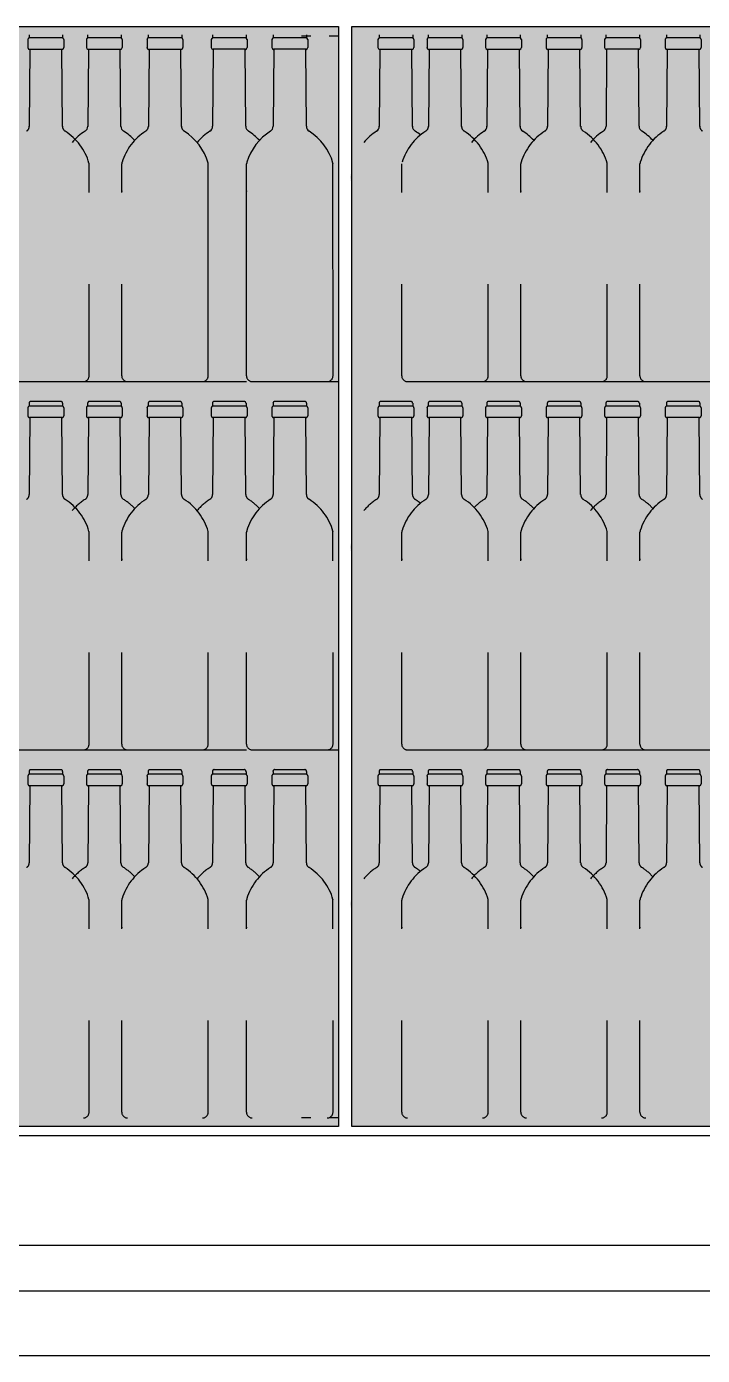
# Model space of a CAD drawing. Extents: x 3 to 114, y 126 to 173.
# Drawn here: x 76.566 to 77.304, y 131.119 to 132.568 of the extents above; entities that cross this region are included whole.
import ezdxf

# ---------------------------------------------------------------- set-up
doc = ezdxf.new("R2010")
doc.units = 0
doc.header["$LTSCALE"] = 0.02
doc.header["$MEASUREMENT"] = 0
doc.linetypes.add('CONTINOUS', pattern=[0])
doc.linetypes.add('HIDDEN', pattern=[9.525, 6.35, -3.175])
doc.layers.get('0').update_dxf_attribs({"linetype": 'CONTINUOUS'})
for name, color, linetype in [('IMPIANTO ENOLOGICO', 7, 'CONTINUOUS'), ('ladrillo', 30, 'CONTINUOUS'), ('LINEE SEZIONE', 7, 'CONTINUOUS')]:
    doc.layers.add(name, color=color, linetype=linetype)

# ---------------------------------------------------------------- blocks, each defined once
blk = doc.blocks.new('estiba')
at = {"layer": 'IMPIANTO ENOLOGICO', "linetype": 'Continuous'}
for points in [[(134.296, 146.2647), (134.2979, 146.2602), (134.3023, 146.2584), (134.3842, 146.2584), (134.3886, 146.2602), (134.3904, 146.2647), (134.3904, 146.463), (134.3928, 146.4799), (134.3904, 146.4968), (134.3805, 146.5166), (134.3642, 146.5317), (134.3613, 146.5369), (134.3606, 146.6209), (134.3255, 146.6209), (134.3251, 146.5369), (134.3222, 146.5317), (134.3071, 146.5187), (134.297, 146.4994), (134.2937, 146.4799), (134.2961, 146.463)], [(134.3496, 146.2647), (134.3514, 146.2602), (134.3558, 146.2584), (134.4377, 146.2584), (134.4421, 146.2602), (134.444, 146.2647), (134.4439, 146.463), (134.4463, 146.4799), (134.4439, 146.4968), (134.4341, 146.5166), (134.4178, 146.5317), (134.4149, 146.5369), (134.4142, 146.6209), (134.3791, 146.6209), (134.3787, 146.5369), (134.3758, 146.5317), (134.3607, 146.5187), (134.3506, 146.4994), (134.3473, 146.4799), (134.3496, 146.463)], [(134.4135, 146.2647), (134.4153, 146.2602), (134.4197, 146.2584), (134.5016, 146.2584), (134.506, 146.2602), (134.5078, 146.2647), (134.5078, 146.463), (134.5102, 146.4799), (134.5078, 146.4968), (134.4979, 146.5166), (134.4816, 146.5317), (134.4787, 146.5369), (134.478, 146.6209), (134.443, 146.6209), (134.4426, 146.5369), (134.4396, 146.5317), (134.4245, 146.5187), (134.4145, 146.4994), (134.4111, 146.4799), (134.4135, 146.463)], [(134.4796, 146.2647), (134.4814, 146.2602), (134.4858, 146.2584), (134.5677, 146.2584), (134.5721, 146.2602), (134.574, 146.2647), (134.5739, 146.463), (134.5763, 146.4799), (134.5739, 146.4968), (134.5641, 146.5166), (134.5478, 146.5317), (134.5449, 146.5369), (134.5442, 146.6209), (134.5091, 146.6209), (134.5087, 146.5369), (134.5058, 146.5317), (134.4907, 146.5187), (134.4806, 146.4994), (134.4773, 146.4799), (134.4796, 146.463)], [(134.5435, 146.2647), (134.5453, 146.2603), (134.5497, 146.2584), (134.6316, 146.2584), (134.636, 146.2603), (134.6378, 146.2647), (134.6378, 146.463), (134.6402, 146.4799), (134.6378, 146.4968), (134.6279, 146.5167), (134.6116, 146.5317), (134.6087, 146.5369), (134.608, 146.6209), (134.573, 146.6209), (134.5726, 146.5369), (134.5696, 146.5317), (134.5545, 146.5187), (134.5445, 146.4995), (134.5411, 146.4799), (134.5435, 146.463)], [(134.6096, 146.2647), (134.6114, 146.2602), (134.6158, 146.2584), (134.6977, 146.2584), (134.7021, 146.2602), (134.704, 146.2647), (134.7039, 146.463), (134.7063, 146.4799), (134.7039, 146.4968), (134.6941, 146.5166), (134.6778, 146.5317), (134.6749, 146.5369), (134.6742, 146.6209), (134.6391, 146.6209), (134.6387, 146.5369), (134.6358, 146.5317), (134.6207, 146.5187), (134.6106, 146.4994), (134.6073, 146.4799), (134.6096, 146.463)], [(134.6735, 146.2647), (134.6753, 146.2602), (134.6797, 146.2584), (134.7616, 146.2584), (134.766, 146.2602), (134.7678, 146.2647), (134.7678, 146.463), (134.7702, 146.4799), (134.7678, 146.4968), (134.7579, 146.5166), (134.7416, 146.5317), (134.7387, 146.5369), (134.738, 146.6209), (134.703, 146.6209), (134.7026, 146.5369), (134.6996, 146.5317), (134.6845, 146.5187), (134.6745, 146.4994), (134.6711, 146.4799), (134.6735, 146.463)], [(134.8035, 146.2647), (134.8053, 146.2602), (134.8097, 146.2584), (134.8916, 146.2584), (134.896, 146.2602), (134.8978, 146.2647), (134.8978, 146.463), (134.9002, 146.4799), (134.8978, 146.4968), (134.8879, 146.5166), (134.8716, 146.5317), (134.8687, 146.5369), (134.868, 146.6209), (134.833, 146.6209), (134.8326, 146.5369), (134.8296, 146.5317), (134.8145, 146.5187), (134.8045, 146.4994), (134.8011, 146.4799), (134.8035, 146.463)], [(134.8696, 146.2647), (134.8714, 146.2603), (134.8758, 146.2584), (134.9577, 146.2584), (134.9621, 146.2603), (134.964, 146.2647), (134.9639, 146.463), (134.9663, 146.4799), (134.9639, 146.4968), (134.9541, 146.5167), (134.9378, 146.5317), (134.9349, 146.5369), (134.9342, 146.6209), (134.8991, 146.6209), (134.8987, 146.5369), (134.8958, 146.5317), (134.8807, 146.5187), (134.8706, 146.4995), (134.8673, 146.4799), (134.8696, 146.463)], [(134.9335, 146.2647), (134.9353, 146.2602), (134.9397, 146.2584), (135.0216, 146.2584), (135.026, 146.2602), (135.0278, 146.2647), (135.0278, 146.463), (135.0302, 146.4799), (135.0278, 146.4968), (135.0179, 146.5166), (135.0016, 146.5317), (134.9987, 146.5369), (134.998, 146.6209), (134.963, 146.6209), (134.9626, 146.5369), (134.9596, 146.5317), (134.9445, 146.5187), (134.9345, 146.4994), (134.9311, 146.4799), (134.9335, 146.463)], [(134.9996, 146.2647), (135.0014, 146.2602), (135.0058, 146.2584), (135.0877, 146.2584), (135.0921, 146.2602), (135.094, 146.2647), (135.0939, 146.463), (135.0963, 146.4799), (135.0939, 146.4968), (135.0841, 146.5166), (135.0678, 146.5317), (135.0649, 146.5369), (135.0642, 146.6209), (135.0291, 146.6209), (135.0287, 146.5369), (135.0258, 146.5317), (135.0107, 146.5187), (135.0006, 146.4994), (134.9973, 146.4799), (134.9996, 146.463)], [(135.0697, 146.2647), (135.0715, 146.2603), (135.076, 146.2584), (135.1578, 146.2584), (135.1623, 146.2603), (135.1641, 146.2647), (135.1641, 146.463), (135.1664, 146.4799), (135.164, 146.4968), (135.1542, 146.5167), (135.1379, 146.5317), (135.135, 146.5369), (135.1343, 146.6209), (135.0992, 146.6209), (135.0988, 146.5369), (135.0959, 146.5317), (135.0808, 146.5187), (135.0707, 146.4995), (135.0674, 146.4799), (135.0697, 146.463)], [(135.1358, 146.2647), (135.1377, 146.2603), (135.1421, 146.2584), (135.224, 146.2584), (135.2284, 146.2603), (135.2302, 146.2647), (135.2302, 146.463), (135.2326, 146.4799), (135.2302, 146.4968), (135.2203, 146.5167), (135.204, 146.5317), (135.2011, 146.5369), (135.2004, 146.6209), (135.1653, 146.6209), (135.1649, 146.5369), (135.162, 146.5317), (135.1469, 146.5187), (135.1368, 146.4995), (135.1335, 146.4799), (135.1359, 146.463)], [(134.296, 145.8612), (134.2979, 145.8568), (134.3023, 145.855), (134.3842, 145.855), (134.3886, 145.8568), (134.3904, 145.8612), (134.3904, 146.0596), (134.3928, 146.0764), (134.3904, 146.0933), (134.3805, 146.1132), (134.3642, 146.1283), (134.3613, 146.1335), (134.3606, 146.2175), (134.3255, 146.2175), (134.3251, 146.1335), (134.3222, 146.1283), (134.3071, 146.1153), (134.297, 146.096), (134.2937, 146.0764), (134.2961, 146.0596)], [(134.3496, 145.8612), (134.3514, 145.8568), (134.3558, 145.855), (134.4377, 145.855), (134.4421, 145.8568), (134.444, 145.8612), (134.4439, 146.0596), (134.4463, 146.0764), (134.4439, 146.0933), (134.4341, 146.1132), (134.4178, 146.1283), (134.4149, 146.1335), (134.4142, 146.2175), (134.3791, 146.2175), (134.3787, 146.1335), (134.3758, 146.1283), (134.3607, 146.1153), (134.3506, 146.096), (134.3473, 146.0764), (134.3496, 146.0596)], [(134.4135, 145.8612), (134.4153, 145.8568), (134.4197, 145.855), (134.5016, 145.855), (134.506, 145.8568), (134.5078, 145.8612), (134.5078, 146.0596), (134.5102, 146.0764), (134.5078, 146.0933), (134.4979, 146.1132), (134.4816, 146.1283), (134.4787, 146.1335), (134.478, 146.2175), (134.443, 146.2175), (134.4426, 146.1335), (134.4396, 146.1283), (134.4245, 146.1153), (134.4145, 146.096), (134.4111, 146.0764), (134.4135, 146.0596)], [(134.4796, 145.8612), (134.4814, 145.8568), (134.4858, 145.855), (134.5677, 145.855), (134.5721, 145.8568), (134.574, 145.8612), (134.5739, 146.0596), (134.5763, 146.0764), (134.5739, 146.0933), (134.5641, 146.1132), (134.5478, 146.1283), (134.5449, 146.1335), (134.5442, 146.2175), (134.5091, 146.2175), (134.5087, 146.1335), (134.5058, 146.1283), (134.4907, 146.1153), (134.4806, 146.096), (134.4773, 146.0764), (134.4796, 146.0596)], [(134.5435, 145.8612), (134.5453, 145.8568), (134.5497, 145.855), (134.6316, 145.855), (134.636, 145.8568), (134.6378, 145.8612), (134.6378, 146.0596), (134.6402, 146.0765), (134.6378, 146.0933), (134.6279, 146.1132), (134.6116, 146.1283), (134.6087, 146.1335), (134.608, 146.2175), (134.573, 146.2175), (134.5726, 146.1335), (134.5696, 146.1283), (134.5545, 146.1153), (134.5445, 146.096), (134.5411, 146.0765), (134.5435, 146.0596)], [(134.6096, 145.8612), (134.6114, 145.8568), (134.6158, 145.855), (134.6977, 145.855), (134.7021, 145.8568), (134.704, 145.8612), (134.7039, 146.0596), (134.7063, 146.0764), (134.7039, 146.0933), (134.6941, 146.1132), (134.6778, 146.1283), (134.6749, 146.1335), (134.6742, 146.2175), (134.6391, 146.2175), (134.6387, 146.1335), (134.6358, 146.1283), (134.6207, 146.1153), (134.6106, 146.096), (134.6073, 146.0764), (134.6096, 146.0596)], [(134.6735, 145.8612), (134.6753, 145.8568), (134.6797, 145.855), (134.7616, 145.855), (134.766, 145.8568), (134.7678, 145.8612), (134.7678, 146.0596), (134.7702, 146.0764), (134.7678, 146.0933), (134.7579, 146.1132), (134.7416, 146.1283), (134.7387, 146.1335), (134.738, 146.2175), (134.703, 146.2175), (134.7026, 146.1335), (134.6996, 146.1283), (134.6845, 146.1153), (134.6745, 146.096), (134.6711, 146.0764), (134.6735, 146.0596)], [(134.8035, 145.8612), (134.8053, 145.8568), (134.8097, 145.855), (134.8916, 145.855), (134.896, 145.8568), (134.8978, 145.8612), (134.8978, 146.0596), (134.9002, 146.0764), (134.8978, 146.0933), (134.8879, 146.1132), (134.8716, 146.1283), (134.8687, 146.1335), (134.868, 146.2175), (134.833, 146.2175), (134.8326, 146.1335), (134.8296, 146.1283), (134.8145, 146.1153), (134.8045, 146.096), (134.8011, 146.0764), (134.8035, 146.0596)], [(134.8696, 145.8612), (134.8714, 145.8568), (134.8758, 145.855), (134.9577, 145.855), (134.9621, 145.8568), (134.964, 145.8612), (134.9639, 146.0596), (134.9663, 146.0765), (134.9639, 146.0933), (134.9541, 146.1132), (134.9378, 146.1283), (134.9349, 146.1335), (134.9342, 146.2175), (134.8991, 146.2175), (134.8987, 146.1335), (134.8958, 146.1283), (134.8807, 146.1153), (134.8706, 146.096), (134.8673, 146.0765), (134.8696, 146.0596)], [(134.9335, 145.8612), (134.9353, 145.8568), (134.9397, 145.855), (135.0216, 145.855), (135.026, 145.8568), (135.0278, 145.8612), (135.0278, 146.0596), (135.0302, 146.0764), (135.0278, 146.0933), (135.0179, 146.1132), (135.0016, 146.1283), (134.9987, 146.1335), (134.998, 146.2175), (134.963, 146.2175), (134.9626, 146.1335), (134.9596, 146.1283), (134.9445, 146.1153), (134.9345, 146.096), (134.9311, 146.0764), (134.9335, 146.0596)], [(134.9996, 145.8612), (135.0014, 145.8568), (135.0058, 145.855), (135.0877, 145.855), (135.0921, 145.8568), (135.094, 145.8612), (135.0939, 146.0596), (135.0963, 146.0764), (135.0939, 146.0933), (135.0841, 146.1132), (135.0678, 146.1283), (135.0649, 146.1335), (135.0642, 146.2175), (135.0291, 146.2175), (135.0287, 146.1335), (135.0258, 146.1283), (135.0107, 146.1153), (135.0006, 146.096), (134.9973, 146.0764), (134.9996, 146.0596)], [(135.0697, 145.8612), (135.0715, 145.8568), (135.076, 145.855), (135.1578, 145.855), (135.1623, 145.8568), (135.1641, 145.8612), (135.1641, 146.0596), (135.1664, 146.0765), (135.164, 146.0933), (135.1542, 146.1132), (135.1379, 146.1283), (135.135, 146.1335), (135.1343, 146.2175), (135.0992, 146.2175), (135.0988, 146.1335), (135.0959, 146.1283), (135.0808, 146.1153), (135.0707, 146.096), (135.0674, 146.0765), (135.0697, 146.0596)], [(135.1358, 145.8612), (135.1377, 145.8568), (135.1421, 145.855), (135.224, 145.855), (135.2284, 145.8568), (135.2302, 145.8612), (135.2302, 146.0596), (135.2326, 146.0765), (135.2302, 146.0933), (135.2203, 146.1132), (135.204, 146.1283), (135.2011, 146.1335), (135.2004, 146.2175), (135.1653, 146.2175), (135.1649, 146.1335), (135.162, 146.1283), (135.1469, 146.1153), (135.1368, 146.096), (135.1335, 146.0765), (135.1359, 146.0596)], [(134.296, 145.4721), (134.2979, 145.4676), (134.3023, 145.4658), (134.3842, 145.4658), (134.3886, 145.4676), (134.3904, 145.4721), (134.3904, 145.6704), (134.3928, 145.6873), (134.3904, 145.7042), (134.3805, 145.724), (134.3642, 145.7391), (134.3613, 145.7443), (134.3606, 145.8283), (134.3255, 145.8283), (134.3251, 145.7443), (134.3222, 145.7391), (134.3071, 145.7261), (134.297, 145.7068), (134.2937, 145.6873), (134.2961, 145.6704)], [(134.3496, 145.4721), (134.3514, 145.4676), (134.3558, 145.4658), (134.4377, 145.4658), (134.4421, 145.4676), (134.444, 145.4721), (134.4439, 145.6704), (134.4463, 145.6873), (134.4439, 145.7042), (134.4341, 145.724), (134.4178, 145.7391), (134.4149, 145.7443), (134.4142, 145.8283), (134.3791, 145.8283), (134.3787, 145.7443), (134.3758, 145.7391), (134.3607, 145.7261), (134.3506, 145.7068), (134.3473, 145.6873), (134.3496, 145.6704)], [(134.4135, 145.4721), (134.4153, 145.4676), (134.4197, 145.4658), (134.5016, 145.4658), (134.506, 145.4676), (134.5078, 145.4721), (134.5078, 145.6704), (134.5102, 145.6873), (134.5078, 145.7042), (134.4979, 145.724), (134.4816, 145.7391), (134.4787, 145.7443), (134.478, 145.8283), (134.443, 145.8283), (134.4426, 145.7443), (134.4396, 145.7391), (134.4245, 145.7261), (134.4145, 145.7068), (134.4111, 145.6873), (134.4135, 145.6704)], [(134.4796, 145.4721), (134.4814, 145.4676), (134.4858, 145.4658), (134.5677, 145.4658), (134.5721, 145.4676), (134.574, 145.4721), (134.5739, 145.6704), (134.5763, 145.6873), (134.5739, 145.7042), (134.5641, 145.724), (134.5478, 145.7391), (134.5449, 145.7443), (134.5442, 145.8283), (134.5091, 145.8283), (134.5087, 145.7443), (134.5058, 145.7391), (134.4907, 145.7261), (134.4806, 145.7068), (134.4773, 145.6873), (134.4796, 145.6704)], [(134.5435, 145.4721), (134.5453, 145.4677), (134.5497, 145.4658), (134.6316, 145.4658), (134.636, 145.4677), (134.6378, 145.4721), (134.6378, 145.6704), (134.6402, 145.6873), (134.6378, 145.7042), (134.6279, 145.7241), (134.6116, 145.7391), (134.6087, 145.7443), (134.608, 145.8283), (134.573, 145.8283), (134.5726, 145.7443), (134.5696, 145.7391), (134.5545, 145.7261), (134.5445, 145.7069), (134.5411, 145.6873), (134.5435, 145.6704)], [(134.6096, 145.4721), (134.6114, 145.4676), (134.6158, 145.4658), (134.6977, 145.4658), (134.7021, 145.4676), (134.704, 145.4721), (134.7039, 145.6704), (134.7063, 145.6873), (134.7039, 145.7042), (134.6941, 145.724), (134.6778, 145.7391), (134.6749, 145.7443), (134.6742, 145.8283), (134.6391, 145.8283), (134.6387, 145.7443), (134.6358, 145.7391), (134.6207, 145.7261), (134.6106, 145.7068), (134.6073, 145.6873), (134.6096, 145.6704)], [(134.6735, 145.4721), (134.6753, 145.4676), (134.6797, 145.4658), (134.7616, 145.4658), (134.766, 145.4676), (134.7678, 145.4721), (134.7678, 145.6704), (134.7702, 145.6873), (134.7678, 145.7042), (134.7579, 145.724), (134.7416, 145.7391), (134.7387, 145.7443), (134.738, 145.8283), (134.703, 145.8283), (134.7026, 145.7443), (134.6996, 145.7391), (134.6845, 145.7261), (134.6745, 145.7068), (134.6711, 145.6873), (134.6735, 145.6704)], [(134.8035, 145.4721), (134.8053, 145.4676), (134.8097, 145.4658), (134.8916, 145.4658), (134.896, 145.4676), (134.8978, 145.4721), (134.8978, 145.6704), (134.9002, 145.6873), (134.8978, 145.7042), (134.8879, 145.724), (134.8716, 145.7391), (134.8687, 145.7443), (134.868, 145.8283), (134.833, 145.8283), (134.8326, 145.7443), (134.8296, 145.7391), (134.8145, 145.7261), (134.8045, 145.7068), (134.8011, 145.6873), (134.8035, 145.6704)], [(134.8696, 145.4721), (134.8714, 145.4677), (134.8758, 145.4658), (134.9577, 145.4658), (134.9621, 145.4677), (134.964, 145.4721), (134.9639, 145.6704), (134.9663, 145.6873), (134.9639, 145.7042), (134.9541, 145.7241), (134.9378, 145.7391), (134.9349, 145.7443), (134.9342, 145.8283), (134.8991, 145.8283), (134.8987, 145.7443), (134.8958, 145.7391), (134.8807, 145.7261), (134.8706, 145.7069), (134.8673, 145.6873), (134.8696, 145.6704)], [(134.9335, 145.4721), (134.9353, 145.4676), (134.9397, 145.4658), (135.0216, 145.4658), (135.026, 145.4676), (135.0278, 145.4721), (135.0278, 145.6704), (135.0302, 145.6873), (135.0278, 145.7042), (135.0179, 145.724), (135.0016, 145.7391), (134.9987, 145.7443), (134.998, 145.8283), (134.963, 145.8283), (134.9626, 145.7443), (134.9596, 145.7391), (134.9445, 145.7261), (134.9345, 145.7068), (134.9311, 145.6873), (134.9335, 145.6704)], [(134.9996, 145.4721), (135.0014, 145.4676), (135.0058, 145.4658), (135.0877, 145.4658), (135.0921, 145.4676), (135.094, 145.4721), (135.0939, 145.6704), (135.0963, 145.6873), (135.0939, 145.7042), (135.0841, 145.724), (135.0678, 145.7391), (135.0649, 145.7443), (135.0642, 145.8283), (135.0291, 145.8283), (135.0287, 145.7443), (135.0258, 145.7391), (135.0107, 145.7261), (135.0006, 145.7068), (134.9973, 145.6873), (134.9996, 145.6704)], [(135.0697, 145.4721), (135.0715, 145.4677), (135.076, 145.4658), (135.1578, 145.4658), (135.1623, 145.4677), (135.1641, 145.4721), (135.1641, 145.6704), (135.1664, 145.6873), (135.164, 145.7042), (135.1542, 145.7241), (135.1379, 145.7391), (135.135, 145.7443), (135.1343, 145.8283), (135.0992, 145.8283), (135.0988, 145.7443), (135.0959, 145.7391), (135.0808, 145.7261), (135.0707, 145.7069), (135.0674, 145.6873), (135.0697, 145.6704)], [(135.1358, 145.4721), (135.1377, 145.4677), (135.1421, 145.4658), (135.224, 145.4658), (135.2284, 145.4677), (135.2302, 145.4721), (135.2302, 145.6704), (135.2326, 145.6873), (135.2302, 145.7042), (135.2203, 145.7241), (135.204, 145.7391), (135.2011, 145.7443), (135.2004, 145.8283), (135.1653, 145.8283), (135.1649, 145.7443), (135.162, 145.7391), (135.1469, 145.7261), (135.1368, 145.7069), (135.1335, 145.6873), (135.1359, 145.6704)]]:
    blk.add_hatch(color=250, dxfattribs=at).paths.add_polyline_path(points)
at = {"layer": 'LINEE SEZIONE'}
blk.add_hatch(color=254, dxfattribs=at).paths.add_polyline_path([(135.2363, 146.6442), (135.2363, 145.4442), (134.2953, 145.4442), (134.2953, 146.6442)])
at = {"layer": 'IMPIANTO ENOLOGICO', "color": 197, "linetype": 'CONTINOUS', "ltscale": 0.1}
for p, q in [((134.3252, 146.635), (134.3252, 146.6317)), ((134.3618, 146.635), (134.3618, 146.6317)), ((134.4426, 146.635), (134.4426, 146.6317)), ((134.4792, 146.635), (134.4792, 146.6317)), ((134.5726, 146.635), (134.5726, 146.6317)), ((134.6092, 146.635), (134.6092, 146.6317)), ((134.9626, 146.635), (134.9626, 146.6317)), ((134.9992, 146.635), (134.9992, 146.6317)), ((135.0988, 146.635), (135.0988, 146.6317)), ((135.1355, 146.635), (135.1355, 146.6317)), ((135.165, 146.635), (135.165, 146.6317)), ((135.1962, 146.6342), (135.2062, 146.6342)), ((135.2016, 146.635), (135.2016, 146.6317)), ((135.2263, 146.6342), (135.2363, 146.6342)), ((134.3239, 146.63), (134.3239, 146.6212)), ((134.3261, 146.6193), (134.3254, 146.5353)), ((134.3612, 146.6318), (134.3258, 146.6318)), ((134.3612, 146.6193), (134.3258, 146.6193)), ((134.3616, 146.5353), (134.3609, 146.6193)), ((134.363, 146.63), (134.363, 146.6212)), ((134.4413, 146.63), (134.4413, 146.6212)), ((134.4435, 146.6193), (134.4428, 146.5353)), ((134.4786, 146.6318), (134.4432, 146.6318)), ((134.4786, 146.6193), (134.4432, 146.6193)), ((134.479, 146.5353), (134.4783, 146.6193)), ((134.4805, 146.63), (134.4805, 146.6212)), ((134.5713, 146.63), (134.5713, 146.6212)), ((134.5735, 146.6194), (134.5728, 146.5354)), ((134.6086, 146.6319), (134.5732, 146.6319)), ((134.6086, 146.6194), (134.5732, 146.6194)), ((134.609, 146.5354), (134.6083, 146.6194)), ((134.6105, 146.63), (134.6105, 146.6212)), ((134.9613, 146.63), (134.9613, 146.6212)), ((134.9635, 146.6193), (134.9628, 146.5353)), ((134.9986, 146.6318), (134.9632, 146.6318)), ((134.9986, 146.6193), (134.9632, 146.6193)), ((134.999, 146.5353), (134.9983, 146.6193)), ((135.0005, 146.63), (135.0005, 146.6212)), ((135.0976, 146.63), (135.0976, 146.6212)), ((135.0998, 146.6194), (135.0991, 146.5354)), ((135.1348, 146.6319), (135.0995, 146.6319)), ((135.1348, 146.6194), (135.0995, 146.6194)), ((135.1352, 146.5354), (135.1345, 146.6194)), ((135.1367, 146.63), (135.1367, 146.6212)), ((135.1637, 146.63), (135.1637, 146.6212)), ((135.1659, 146.6194), (135.1652, 146.5354)), ((135.201, 146.6319), (135.1656, 146.6319)), ((135.201, 146.6194), (135.1656, 146.6194)), ((135.2014, 146.5354), (135.2007, 146.6194)), ((135.2028, 146.63), (135.2028, 146.6212)), ((135.0942, 146.2631), (135.0942, 146.4952)), ((135.1361, 146.2631), (135.1361, 146.4943)), ((135.2305, 146.2631), (135.2304, 146.4952)), ((135.1962, 145.4542), (135.2062, 145.4542)), ((135.2263, 145.4542), (135.2363, 145.4542))]:
    blk.add_line(p, q, dxfattribs=at)
at = {"layer": 'IMPIANTO ENOLOGICO', "color": 197, "linetype": 'HIDDEN', "ltscale": 0.1}
for p, q in [((134.3787, 146.635), (134.3787, 146.6317)), ((134.4153, 146.635), (134.4153, 146.6317)), ((134.5087, 146.635), (134.5087, 146.6317)), ((134.5453, 146.635), (134.5453, 146.6317)), ((134.6387, 146.635), (134.6387, 146.6317)), ((134.6753, 146.635), (134.6753, 146.6317)), ((134.8987, 146.635), (134.8987, 146.6317)), ((134.9353, 146.635), (134.9353, 146.6317)), ((135.0287, 146.635), (135.0287, 146.6317)), ((135.0653, 146.635), (135.0653, 146.6317)), ((134.3775, 146.63), (134.3775, 146.6212)), ((134.3797, 146.6193), (134.3789, 146.5353)), ((134.4147, 146.6318), (134.3793, 146.6318)), ((134.4147, 146.6193), (134.3793, 146.6193)), ((134.4151, 146.5353), (134.4144, 146.6193)), ((134.4166, 146.63), (134.4166, 146.6212)), ((134.5075, 146.63), (134.5075, 146.6212)), ((134.5097, 146.6193), (134.5089, 146.5353)), ((134.5447, 146.6318), (134.5093, 146.6318)), ((134.5447, 146.6193), (134.5093, 146.6193)), ((134.5451, 146.5353), (134.5444, 146.6193)), ((134.5466, 146.63), (134.5466, 146.6212)), ((134.6375, 146.63), (134.6375, 146.6212)), ((134.6397, 146.6193), (134.6389, 146.5353)), ((134.6747, 146.6318), (134.6393, 146.6318)), ((134.6747, 146.6193), (134.6393, 146.6193)), ((134.6751, 146.5353), (134.6744, 146.6193)), ((134.6766, 146.63), (134.6766, 146.6212)), ((134.8975, 146.63), (134.8975, 146.6212)), ((134.8997, 146.6193), (134.8989, 146.5353)), ((134.9347, 146.6318), (134.8993, 146.6318)), ((134.9347, 146.6193), (134.8993, 146.6193)), ((134.9351, 146.5353), (134.9344, 146.6193)), ((134.9366, 146.63), (134.9366, 146.6212)), ((135.0275, 146.63), (135.0275, 146.6212)), ((135.0297, 146.6193), (135.0289, 146.5353)), ((135.0647, 146.6318), (135.0293, 146.6318)), ((135.0647, 146.6193), (135.0293, 146.6193)), ((135.0651, 146.5353), (135.0644, 146.6193)), ((135.0666, 146.63), (135.0666, 146.6212)), ((134.3498, 146.2631), (134.3499, 146.4943)), ((134.4442, 146.2631), (134.4442, 146.4952)), ((134.4798, 146.2631), (134.4799, 146.4943)), ((134.5742, 146.2631), (134.5742, 146.4952)), ((134.6098, 146.2631), (134.6099, 146.4943)), ((134.9642, 146.2631), (134.9642, 146.4952)), ((134.9998, 146.2631), (134.9999, 146.4943)), ((134.3561, 146.2568), (134.438, 146.2568)), ((134.438, 146.2568), (134.4861, 146.2568)), ((134.4861, 146.2568), (134.568, 146.2568)), ((134.568, 146.2568), (134.6161, 146.2568)), ((134.6161, 146.2568), (134.698, 146.2568)), ((134.8761, 146.2568), (134.958, 146.2568)), ((134.958, 146.2568), (135.0061, 146.2568)), ((135.0061, 146.2568), (135.088, 146.2568)), ((135.088, 146.2568), (135.1361, 146.2568)), ((135.1423, 146.2569), (135.2242, 146.2569)), ((135.1581, 146.2569), (135.2062, 146.2569)), ((135.1882, 146.2569), (135.2363, 146.2569)), ((134.3239, 146.2283), (134.3239, 146.2195)), ((134.3252, 146.2333), (134.3252, 146.2301)), ((134.3612, 146.2302), (134.3258, 146.2302)), ((134.3599, 146.2352), (134.327, 146.2352)), ((134.3618, 146.2333), (134.3618, 146.2301)), ((134.363, 146.2283), (134.363, 146.2195)), ((134.3775, 146.2283), (134.3775, 146.2195)), ((134.3787, 146.2333), (134.3787, 146.2301)), ((134.4147, 146.2302), (134.3793, 146.2302)), ((134.4135, 146.2352), (134.3806, 146.2352)), ((134.4153, 146.2333), (134.4153, 146.2301)), ((134.4166, 146.2283), (134.4166, 146.2195)), ((134.4413, 146.2283), (134.4413, 146.2195)), ((134.4426, 146.2333), (134.4426, 146.2301)), ((134.4786, 146.2302), (134.4432, 146.2302)), ((134.4773, 146.2352), (134.4445, 146.2352)), ((134.4792, 146.2333), (134.4792, 146.2301)), ((134.4805, 146.2283), (134.4805, 146.2195)), ((134.5075, 146.2283), (134.5075, 146.2195)), ((134.5087, 146.2333), (134.5087, 146.2301)), ((134.5447, 146.2302), (134.5093, 146.2302)), ((134.5435, 146.2352), (134.5106, 146.2352)), ((134.5453, 146.2333), (134.5453, 146.2301)), ((134.5466, 146.2283), (134.5466, 146.2195)), ((134.5713, 146.2283), (134.5713, 146.2196)), ((134.5726, 146.2333), (134.5726, 146.2301)), ((134.6086, 146.2302), (134.5732, 146.2302)), ((134.6073, 146.2352), (134.5745, 146.2352)), ((134.6092, 146.2333), (134.6092, 146.2301)), ((134.6105, 146.2283), (134.6105, 146.2196)), ((134.6375, 146.2283), (134.6375, 146.2195)), ((134.6387, 146.2333), (134.6387, 146.2301)), ((134.6747, 146.2302), (134.6393, 146.2302)), ((134.6735, 146.2352), (134.6406, 146.2352)), ((134.6753, 146.2333), (134.6753, 146.2301)), ((134.6766, 146.2283), (134.6766, 146.2195)), ((134.8975, 146.2283), (134.8975, 146.2195)), ((134.8987, 146.2333), (134.8987, 146.2301)), ((134.9347, 146.2302), (134.8993, 146.2302)), ((134.9335, 146.2352), (134.9006, 146.2352)), ((134.9353, 146.2333), (134.9353, 146.2301)), ((134.9366, 146.2283), (134.9366, 146.2195)), ((134.9613, 146.2283), (134.9613, 146.2195)), ((134.9626, 146.2333), (134.9626, 146.2301)), ((134.9986, 146.2302), (134.9632, 146.2302)), ((134.9973, 146.2352), (134.9645, 146.2352)), ((134.9992, 146.2333), (134.9992, 146.2301)), ((135.0005, 146.2283), (135.0005, 146.2195)), ((135.0275, 146.2283), (135.0275, 146.2195)), ((135.0287, 146.2333), (135.0287, 146.2301)), ((135.0647, 146.2302), (135.0293, 146.2302)), ((135.0635, 146.2352), (135.0306, 146.2352)), ((135.0653, 146.2333), (135.0653, 146.2301)), ((135.0666, 146.2283), (135.0666, 146.2195)), ((135.0976, 146.2283), (135.0976, 146.2196)), ((135.0988, 146.2333), (135.0988, 146.2301)), ((135.1348, 146.2302), (135.0995, 146.2302)), ((135.1336, 146.2352), (135.1007, 146.2352)), ((135.1355, 146.2333), (135.1355, 146.2301)), ((135.1367, 146.2283), (135.1367, 146.2196)), ((135.1637, 146.2283), (135.1637, 146.2196)), ((135.165, 146.2333), (135.165, 146.2301)), ((135.201, 146.2302), (135.1656, 146.2302)), ((135.1997, 146.2352), (135.1668, 146.2352)), ((135.2016, 146.2333), (135.2016, 146.2301)), ((135.2028, 146.2283), (135.2028, 146.2196)), ((134.3261, 146.2177), (134.3254, 146.1337)), ((134.3612, 146.2177), (134.3258, 146.2177)), ((134.3616, 146.1337), (134.3609, 146.2177)), ((134.3797, 146.2177), (134.3789, 146.1337)), ((134.4147, 146.2177), (134.3793, 146.2177)), ((134.4151, 146.1337), (134.4144, 146.2177)), ((134.4435, 146.2177), (134.4428, 146.1337)), ((134.4786, 146.2177), (134.4432, 146.2177)), ((134.479, 146.1337), (134.4783, 146.2177)), ((134.5097, 146.2177), (134.5089, 146.1337)), ((134.5447, 146.2177), (134.5093, 146.2177)), ((134.5451, 146.1337), (134.5444, 146.2177)), ((134.5735, 146.2177), (134.5728, 146.1337)), ((134.6086, 146.2177), (134.5732, 146.2177)), ((134.609, 146.1337), (134.6083, 146.2177)), ((134.6397, 146.2177), (134.6389, 146.1337)), ((134.6747, 146.2177), (134.6393, 146.2177)), ((134.6751, 146.1337), (134.6744, 146.2177)), ((134.8997, 146.2177), (134.8989, 146.1337)), ((134.9347, 146.2177), (134.8993, 146.2177)), ((134.9351, 146.1337), (134.9344, 146.2177)), ((134.9635, 146.2177), (134.9628, 146.1337)), ((134.9986, 146.2177), (134.9632, 146.2177)), ((134.999, 146.1337), (134.9983, 146.2177)), ((135.0297, 146.2177), (135.0289, 146.1337)), ((135.0647, 146.2177), (135.0293, 146.2177)), ((135.0651, 146.1337), (135.0644, 146.2177)), ((135.0998, 146.2177), (135.0991, 146.1337)), ((135.1348, 146.2177), (135.0995, 146.2177)), ((135.1352, 146.1337), (135.1345, 146.2177)), ((135.1659, 146.2177), (135.1652, 146.1337)), ((135.201, 146.2177), (135.1656, 146.2177)), ((135.2014, 146.1337), (135.2007, 146.2177)), ((134.3498, 145.8614), (134.3499, 146.0926)), ((134.4442, 145.8614), (134.4442, 146.0935)), ((134.4798, 145.8614), (134.4799, 146.0926)), ((134.5742, 145.8614), (134.5742, 146.0935)), ((134.6098, 145.8614), (134.6099, 146.0926)), ((134.9642, 145.8614), (134.9642, 146.0935)), ((134.9998, 145.8614), (134.9999, 146.0926)), ((135.0942, 145.8614), (135.0942, 146.0935)), ((135.1361, 145.8614), (135.1361, 146.0927)), ((135.2305, 145.8614), (135.2304, 146.0936)), ((134.3561, 145.8552), (134.438, 145.8552)), ((134.438, 145.8552), (134.4861, 145.8552)), ((134.4861, 145.8552), (134.568, 145.8552)), ((134.568, 145.8552), (134.6161, 145.8552)), ((134.6161, 145.8552), (134.698, 145.8552)), ((134.8761, 145.8552), (134.958, 145.8552)), ((134.958, 145.8552), (135.0061, 145.8552)), ((135.0061, 145.8552), (135.088, 145.8552)), ((135.088, 145.8552), (135.1361, 145.8552)), ((135.1423, 145.8552), (135.2242, 145.8552)), ((135.1581, 145.8552), (135.2062, 145.8552)), ((135.1882, 145.8552), (135.2363, 145.8552)), ((134.3239, 145.8266), (134.3239, 145.8179)), ((134.3252, 145.8316), (134.3252, 145.8284)), ((134.3612, 145.8285), (134.3258, 145.8285)), ((134.3599, 145.8335), (134.327, 145.8335)), ((134.3618, 145.8316), (134.3618, 145.8284)), ((134.363, 145.8266), (134.363, 145.8179)), ((134.3775, 145.8266), (134.3775, 145.8179)), ((134.3787, 145.8316), (134.3787, 145.8284)), ((134.4147, 145.8285), (134.3793, 145.8285)), ((134.4135, 145.8335), (134.3806, 145.8335)), ((134.4153, 145.8316), (134.4153, 145.8284)), ((134.4166, 145.8266), (134.4166, 145.8179)), ((134.4413, 145.8266), (134.4413, 145.8179)), ((134.4426, 145.8316), (134.4426, 145.8284)), ((134.4786, 145.8285), (134.4432, 145.8285)), ((134.4773, 145.8335), (134.4445, 145.8335)), ((134.4792, 145.8316), (134.4792, 145.8284)), ((134.4805, 145.8266), (134.4805, 145.8179)), ((134.5075, 145.8266), (134.5075, 145.8179)), ((134.5087, 145.8316), (134.5087, 145.8284)), ((134.5447, 145.8285), (134.5093, 145.8285)), ((134.5435, 145.8335), (134.5106, 145.8335)), ((134.5453, 145.8316), (134.5453, 145.8284)), ((134.5466, 145.8266), (134.5466, 145.8179)), ((134.5713, 145.8267), (134.5713, 145.8179)), ((134.5726, 145.8317), (134.5726, 145.8284)), ((134.6086, 145.8285), (134.5732, 145.8285)), ((134.6073, 145.8335), (134.5745, 145.8335)), ((134.6092, 145.8317), (134.6092, 145.8284)), ((134.6105, 145.8267), (134.6105, 145.8179)), ((134.6375, 145.8266), (134.6375, 145.8179)), ((134.6387, 145.8316), (134.6387, 145.8284)), ((134.6747, 145.8285), (134.6393, 145.8285)), ((134.6735, 145.8335), (134.6406, 145.8335)), ((134.6753, 145.8316), (134.6753, 145.8284)), ((134.6766, 145.8266), (134.6766, 145.8179)), ((134.8975, 145.8266), (134.8975, 145.8179)), ((134.8987, 145.8316), (134.8987, 145.8284)), ((134.9347, 145.8285), (134.8993, 145.8285)), ((134.9335, 145.8335), (134.9006, 145.8335)), ((134.9353, 145.8316), (134.9353, 145.8284)), ((134.9366, 145.8266), (134.9366, 145.8179)), ((134.9613, 145.8266), (134.9613, 145.8179)), ((134.9626, 145.8316), (134.9626, 145.8284)), ((134.9986, 145.8285), (134.9632, 145.8285)), ((134.9973, 145.8335), (134.9645, 145.8335)), ((134.9992, 145.8316), (134.9992, 145.8284)), ((135.0005, 145.8266), (135.0005, 145.8179)), ((135.0275, 145.8266), (135.0275, 145.8179)), ((135.0287, 145.8316), (135.0287, 145.8284)), ((135.0647, 145.8285), (135.0293, 145.8285)), ((135.0635, 145.8335), (135.0306, 145.8335)), ((135.0653, 145.8316), (135.0653, 145.8284)), ((135.0666, 145.8266), (135.0666, 145.8179)), ((135.0976, 145.8267), (135.0976, 145.8179)), ((135.0988, 145.8317), (135.0988, 145.8284)), ((135.1348, 145.8285), (135.0995, 145.8285)), ((135.1336, 145.8335), (135.1007, 145.8335)), ((135.1355, 145.8317), (135.1355, 145.8284)), ((135.1367, 145.8267), (135.1367, 145.8179)), ((135.1637, 145.8267), (135.1637, 145.8179)), ((135.165, 145.8317), (135.165, 145.8284)), ((135.201, 145.8285), (135.1656, 145.8285)), ((135.1997, 145.8335), (135.1668, 145.8335)), ((135.2016, 145.8317), (135.2016, 145.8284)), ((135.2028, 145.8267), (135.2028, 145.8179)), ((134.3261, 145.816), (134.3254, 145.732)), ((134.3612, 145.816), (134.3258, 145.816)), ((134.3616, 145.732), (134.3609, 145.816)), ((134.3797, 145.816), (134.3789, 145.732)), ((134.4147, 145.816), (134.3793, 145.816)), ((134.4151, 145.732), (134.4144, 145.816)), ((134.4435, 145.816), (134.4428, 145.732)), ((134.4786, 145.816), (134.4432, 145.816)), ((134.479, 145.732), (134.4783, 145.816)), ((134.5097, 145.816), (134.5089, 145.732)), ((134.5447, 145.816), (134.5093, 145.816)), ((134.5451, 145.732), (134.5444, 145.816)), ((134.5735, 145.816), (134.5728, 145.732)), ((134.6086, 145.816), (134.5732, 145.816)), ((134.609, 145.732), (134.6083, 145.816)), ((134.6397, 145.816), (134.6389, 145.732)), ((134.6747, 145.816), (134.6393, 145.816)), ((134.6751, 145.732), (134.6744, 145.816)), ((134.8997, 145.816), (134.8989, 145.732)), ((134.9347, 145.816), (134.8993, 145.816)), ((134.9351, 145.732), (134.9344, 145.816)), ((134.9635, 145.816), (134.9628, 145.732)), ((134.9986, 145.816), (134.9632, 145.816)), ((134.999, 145.732), (134.9983, 145.816)), ((135.0297, 145.816), (135.0289, 145.732)), ((135.0647, 145.816), (135.0293, 145.816)), ((135.0651, 145.732), (135.0644, 145.816)), ((135.0998, 145.816), (135.0991, 145.732)), ((135.1348, 145.816), (135.0995, 145.816)), ((135.1352, 145.732), (135.1345, 145.816)), ((135.1659, 145.816), (135.1652, 145.732)), ((135.201, 145.816), (135.1656, 145.816)), ((135.2014, 145.732), (135.2007, 145.816)), ((134.4442, 145.4598), (134.4442, 145.6919)), ((134.5742, 145.4598), (134.5742, 145.6919)), ((134.9642, 145.4598), (134.9642, 145.6919)), ((135.0942, 145.4598), (135.0942, 145.6919)), ((135.1361, 145.4598), (135.1361, 145.691)), ((135.2305, 145.4598), (135.2304, 145.6919)), ((134.3498, 145.4598), (134.3499, 145.691)), ((134.4798, 145.4598), (134.4799, 145.691)), ((134.6098, 145.4598), (134.6099, 145.691)), ((134.9998, 145.4598), (134.9999, 145.691))]:
    blk.add_line(p, q, dxfattribs=at)
at = {"layer": 'IMPIANTO ENOLOGICO', "color": 1, "linetype": 'CONTINOUS', "ltscale": 0.1}
blk.add_lwpolyline([(135.2363, 145.4442), (134.2953, 145.4442), (134.2953, 146.6442), (135.2363, 146.6442)], close=True, dxfattribs=at)
at = {"layer": 'IMPIANTO ENOLOGICO', "color": 197, "linetype": 'CONTINOUS', "ltscale": 0.1}
for centre, radius, start, end in [((134.3258, 146.63), 0.00188, 90, 180), ((134.3258, 146.6212), 0.00188, 180, 270), ((134.3612, 146.63), 0.00188, 0, 90), ((134.3612, 146.6212), 0.00188, 270, 0), ((134.4432, 146.63), 0.00188, 90, 180), ((134.4432, 146.6212), 0.00188, 180, 270), ((134.4786, 146.63), 0.00188, 0, 90), ((134.4786, 146.6212), 0.00188, 270, 0), ((134.5732, 146.63), 0.00188, 90, 180), ((134.5732, 146.6212), 0.00188, 180, 270), ((134.6086, 146.63), 0.00188, 0, 90), ((134.6086, 146.6212), 0.00188, 270, 0), ((134.9632, 146.63), 0.00188, 90, 180), ((134.9632, 146.6212), 0.00188, 180, 270), ((134.9986, 146.63), 0.00188, 0, 90), ((134.9986, 146.6212), 0.00188, 270, 0), ((135.0995, 146.63), 0.00188, 90, 180), ((135.0995, 146.6212), 0.00188, 180, 270), ((135.1348, 146.63), 0.00188, 0, 90), ((135.1348, 146.6212), 0.00188, 270, 0), ((135.1656, 146.63), 0.00188, 90, 180), ((135.1656, 146.6212), 0.00188, 180, 270), ((135.201, 146.63), 0.00188, 0, 90), ((135.201, 146.6212), 0.00188, 270, 0), ((134.3191, 146.5354), 0.00625, 302.3527, 359.5089), ((134.3678, 146.5354), 0.00625, 180.4911, 237.6473), ((134.4366, 146.5354), 0.00625, 302.3527, 359.5089), ((134.4852, 146.5354), 0.00625, 180.4911, 237.6473), ((134.5666, 146.5354), 0.00625, 302.3527, 359.5089), ((134.6152, 146.5354), 0.00625, 180.4911, 237.6473), ((134.9566, 146.5354), 0.00625, 302.3527, 359.5089), ((135.0052, 146.5354), 0.00625, 180.4911, 237.6473), ((135.0928, 146.5354), 0.00625, 302.3527, 359.5089), ((135.1415, 146.5354), 0.00625, 180.4911, 237.6473), ((135.1589, 146.5354), 0.00625, 302.3527, 359.5089), ((135.2076, 146.5354), 0.00625, 180.4911, 237.6473), ((134.3553, 146.4783), 0.0613, 122.3527, 139.8566), ((134.3317, 146.4783), 0.0613, 51.004, 57.6473), ((134.4727, 146.4783), 0.0613, 122.3527, 139.8566), ((134.4491, 146.4783), 0.0613, 42.9596, 57.6473), ((134.6027, 146.4783), 0.0613, 122.3527, 139.8566), ((134.5791, 146.4783), 0.0613, 42.9596, 57.6473), ((134.9927, 146.4783), 0.0613, 122.3527, 139.8566), ((134.9691, 146.4783), 0.0613, 42.9596, 57.6473), ((135.0352, 146.4783), 0.0613, 15.9862, 57.6473), ((135.129, 146.4783), 0.0613, 122.3527, 139.8566), ((135.1951, 146.4783), 0.0613, 122.3527, 163.1257), ((135.1053, 146.4783), 0.0613, 42.9596, 57.6473), ((135.1715, 146.4783), 0.0613, 15.9862, 57.6473), ((135.0923, 146.4948), 0.00188, 0, 11.9129), ((135.1424, 146.4943), 0.00625, 163.1257, 179.99), ((135.138, 146.4948), 0.00188, 168.0871, 180), ((135.2286, 146.4948), 0.00188, 0, 11.9129), ((135.1423, 146.4651), 0.00625, 180, 188.1291)]:
    blk.add_arc(centre, radius, start, end, dxfattribs=at)
at = {"layer": 'IMPIANTO ENOLOGICO', "color": 197, "linetype": 'HIDDEN', "ltscale": 0.1}
for centre, radius, start, end in [((134.3793, 146.63), 0.00188, 90, 180), ((134.3793, 146.6212), 0.00188, 180, 270), ((134.4147, 146.63), 0.00188, 0, 90), ((134.4147, 146.6212), 0.00188, 270, 0), ((134.5093, 146.63), 0.00188, 90, 180), ((134.5093, 146.6212), 0.00188, 180, 270), ((134.5447, 146.63), 0.00188, 0, 90), ((134.5447, 146.6212), 0.00188, 270, 0), ((134.6393, 146.63), 0.00188, 90, 180), ((134.6393, 146.6212), 0.00188, 180, 270), ((134.6747, 146.63), 0.00188, 0, 90), ((134.6747, 146.6212), 0.00188, 270, 0), ((134.8993, 146.63), 0.00188, 90, 180), ((134.8993, 146.6212), 0.00188, 180, 270), ((134.9347, 146.63), 0.00188, 0, 90), ((134.9347, 146.6212), 0.00188, 270, 0), ((135.0293, 146.63), 0.00188, 90, 180), ((135.0293, 146.6212), 0.00188, 180, 270), ((135.0647, 146.63), 0.00188, 0, 90), ((135.0647, 146.6212), 0.00188, 270, 0), ((134.3727, 146.5354), 0.00625, 302.3527, 359.5089), ((134.4214, 146.5354), 0.00625, 180.4911, 237.6473), ((134.5027, 146.5354), 0.00625, 302.3527, 359.5089), ((134.5514, 146.5354), 0.00625, 180.4911, 237.6473), ((134.6327, 146.5354), 0.00625, 302.3527, 359.5089), ((134.6814, 146.5354), 0.00625, 180.4911, 237.6473), ((134.8927, 146.5354), 0.00625, 302.3527, 359.5089), ((134.9414, 146.5354), 0.00625, 180.4911, 237.6473), ((135.0227, 146.5354), 0.00625, 302.3527, 359.5089), ((135.0714, 146.5354), 0.00625, 180.4911, 237.6473), ((134.4089, 146.4783), 0.0613, 122.3527, 163.1257), ((134.3852, 146.4783), 0.0613, 15.9862, 57.6473), ((134.5389, 146.4783), 0.0613, 122.3527, 163.1257), ((134.5152, 146.4783), 0.0613, 15.9862, 57.6473), ((134.6689, 146.4783), 0.0613, 122.3527, 163.1257), ((134.9052, 146.4783), 0.0613, 15.9862, 57.6473), ((135.0589, 146.4783), 0.0613, 122.3527, 163.1257), ((134.4423, 146.4948), 0.00188, 0, 11.9129), ((134.4817, 146.4948), 0.00188, 168.0871, 180), ((134.4861, 146.4943), 0.00625, 163.1257, 179.99), ((134.5723, 146.4948), 0.00188, 0, 11.9129), ((134.6117, 146.4948), 0.00188, 168.0871, 180), ((134.6161, 146.4943), 0.00625, 163.1257, 179.99), ((134.9623, 146.4948), 0.00188, 0, 11.9129), ((135.0017, 146.4948), 0.00188, 168.0871, 180), ((135.0061, 146.4943), 0.00625, 163.1257, 179.99), ((134.4861, 146.4651), 0.00625, 180, 188.1291), ((134.6161, 146.4651), 0.00625, 180, 188.1291), ((135.0061, 146.4651), 0.00625, 180, 188.1291), ((134.3561, 146.2631), 0.00625, 180, 270), ((134.438, 146.2631), 0.00625, 270, 0), ((134.4861, 146.2631), 0.00625, 180, 270), ((134.568, 146.2631), 0.00625, 270, 0), ((134.6161, 146.2631), 0.00625, 180, 270), ((134.958, 146.2631), 0.00625, 270, 0), ((135.0061, 146.2631), 0.00625, 180, 270), ((135.088, 146.2631), 0.00625, 270, 0), ((135.1423, 146.2631), 0.00625, 180, 270), ((135.2242, 146.2631), 0.00625, 270, 0), ((134.3258, 146.2283), 0.00188, 90, 180), ((134.327, 146.2333), 0.00188, 90, 180), ((134.3599, 146.2333), 0.00188, 0, 90), ((134.3612, 146.2283), 0.00188, 0, 90), ((134.3793, 146.2283), 0.00188, 90, 180), ((134.3806, 146.2333), 0.00188, 90, 180), ((134.4135, 146.2333), 0.00188, 0, 90), ((134.4147, 146.2283), 0.00188, 0, 90), ((134.4432, 146.2283), 0.00188, 90, 180), ((134.4445, 146.2333), 0.00188, 90, 180), ((134.4773, 146.2333), 0.00188, 0, 90), ((134.4786, 146.2283), 0.00188, 0, 90), ((134.5093, 146.2283), 0.00188, 90, 180), ((134.5106, 146.2333), 0.00188, 90, 180), ((134.5435, 146.2333), 0.00188, 0, 90), ((134.5447, 146.2283), 0.00188, 0, 90), ((134.5732, 146.2283), 0.00188, 90, 180), ((134.5745, 146.2333), 0.00188, 90, 180), ((134.6073, 146.2333), 0.00188, 0, 90), ((134.6086, 146.2283), 0.00188, 0, 90), ((134.6393, 146.2283), 0.00188, 90, 180), ((134.6406, 146.2333), 0.00188, 90, 180), ((134.6735, 146.2333), 0.00188, 0, 90), ((134.6747, 146.2283), 0.00188, 0, 90), ((134.8993, 146.2283), 0.00188, 90, 180), ((134.9006, 146.2333), 0.00188, 90, 180), ((134.9335, 146.2333), 0.00188, 0, 90), ((134.9347, 146.2283), 0.00188, 0, 90), ((134.9632, 146.2283), 0.00188, 90, 180), ((134.9645, 146.2333), 0.00188, 90, 180), ((134.9973, 146.2333), 0.00188, 0, 90), ((134.9986, 146.2283), 0.00188, 0, 90), ((135.0293, 146.2283), 0.00188, 90, 180), ((135.0306, 146.2333), 0.00188, 90, 180), ((135.0635, 146.2333), 0.00188, 0, 90), ((135.0647, 146.2283), 0.00188, 0, 90), ((135.0995, 146.2283), 0.00188, 90, 180), ((135.1007, 146.2333), 0.00188, 90, 180), ((135.1336, 146.2333), 0.00188, 0, 90), ((135.1348, 146.2283), 0.00188, 0, 90), ((135.1656, 146.2283), 0.00188, 90, 180), ((135.1668, 146.2333), 0.00188, 90, 180), ((135.1997, 146.2333), 0.00188, 0, 90), ((135.201, 146.2283), 0.00188, 0, 90), ((134.3258, 146.2195), 0.00188, 180, 270), ((134.3612, 146.2195), 0.00188, 270, 0), ((134.3793, 146.2195), 0.00188, 180, 270), ((134.4147, 146.2195), 0.00188, 270, 0), ((134.4432, 146.2195), 0.00188, 180, 270), ((134.4786, 146.2195), 0.00188, 270, 0), ((134.5093, 146.2195), 0.00188, 180, 270), ((134.5447, 146.2195), 0.00188, 270, 0), ((134.5732, 146.2196), 0.00188, 180, 270), ((134.6086, 146.2196), 0.00188, 270, 0), ((134.6393, 146.2195), 0.00188, 180, 270), ((134.6747, 146.2195), 0.00188, 270, 0), ((134.8993, 146.2195), 0.00188, 180, 270), ((134.9347, 146.2195), 0.00188, 270, 0), ((134.9632, 146.2195), 0.00188, 180, 270), ((134.9986, 146.2195), 0.00188, 270, 0), ((135.0293, 146.2195), 0.00188, 180, 270), ((135.0647, 146.2195), 0.00188, 270, 0), ((135.0995, 146.2196), 0.00188, 180, 270), ((135.1348, 146.2196), 0.00188, 270, 0), ((135.1656, 146.2196), 0.00188, 180, 270), ((135.201, 146.2196), 0.00188, 270, 0), ((134.3553, 146.0766), 0.0613, 122.3527, 139.8566), ((134.3191, 146.1337), 0.00625, 302.3527, 359.5089), ((134.4089, 146.0766), 0.0613, 122.3527, 163.1257), ((134.3678, 146.1337), 0.00625, 180.4911, 237.6473), ((134.3317, 146.0766), 0.0613, 51.004, 57.6473), ((134.3727, 146.1337), 0.00625, 302.3527, 359.5089), ((134.4214, 146.1337), 0.00625, 180.4911, 237.6473), ((134.3852, 146.0766), 0.0613, 15.9862, 57.6473), ((134.4727, 146.0766), 0.0613, 122.3527, 135.5059), ((134.4366, 146.1337), 0.00625, 302.3527, 359.5089), ((134.4852, 146.1337), 0.00625, 180.4911, 237.6473), ((134.5389, 146.0766), 0.0613, 122.3527, 163.1257), ((134.4491, 146.0766), 0.0613, 42.9596, 57.6473), ((134.5027, 146.1337), 0.00625, 302.3527, 359.5089), ((134.5514, 146.1337), 0.00625, 180.4911, 237.6473), ((134.5152, 146.0766), 0.0613, 15.9862, 57.6473), ((134.6027, 146.0767), 0.0613, 122.3527, 139.8566), ((134.5666, 146.1338), 0.00625, 302.3527, 359.5089), ((134.6152, 146.1338), 0.00625, 180.4911, 237.6473), ((134.6689, 146.0766), 0.0613, 122.3527, 163.1257), ((134.5791, 146.0767), 0.0613, 42.9596, 57.6473), ((134.6327, 146.1337), 0.00625, 302.3527, 359.5089), ((134.6814, 146.1337), 0.00625, 180.4911, 237.6473), ((134.8927, 146.1337), 0.00625, 302.3527, 359.5089), ((134.9414, 146.1337), 0.00625, 180.4911, 237.6473), ((134.9052, 146.0766), 0.0613, 15.9862, 57.6473), ((134.9927, 146.0766), 0.0613, 122.3527, 139.8566), ((134.9566, 146.1337), 0.00625, 302.3527, 359.5089), ((135.0052, 146.1337), 0.00625, 180.4911, 237.6473), ((135.0589, 146.0766), 0.0613, 122.3527, 163.1257), ((134.9691, 146.0766), 0.0613, 42.9596, 57.6473), ((135.0227, 146.1337), 0.00625, 302.3527, 359.5089), ((135.0714, 146.1337), 0.00625, 180.4911, 237.6473), ((135.0352, 146.0766), 0.0613, 15.9862, 57.6473), ((135.129, 146.0767), 0.0613, 122.3527, 139.8566), ((135.0928, 146.1338), 0.00625, 302.3527, 359.5089), ((135.1415, 146.1338), 0.00625, 180.4911, 237.6473), ((135.1951, 146.0767), 0.0613, 122.3527, 163.1257), ((135.1053, 146.0767), 0.0613, 42.9596, 57.6473), ((135.1589, 146.1338), 0.00625, 302.3527, 359.5089), ((135.2076, 146.1338), 0.00625, 180.4911, 237.6473), ((135.1715, 146.0767), 0.0613, 15.9862, 57.6473), ((134.3517, 146.0931), 0.00188, 168.0871, 180), ((134.3561, 146.0926), 0.00625, 163.1257, 179.99), ((134.4423, 146.0931), 0.00188, 0, 11.9129), ((134.4817, 146.0931), 0.00188, 168.0871, 180), ((134.4861, 146.0926), 0.00625, 163.1257, 179.99), ((134.5723, 146.0931), 0.00188, 0, 11.9129), ((134.6117, 146.0931), 0.00188, 168.0871, 180), ((134.6161, 146.0926), 0.00625, 163.1257, 179.99), ((134.9623, 146.0931), 0.00188, 0, 11.9129), ((135.0017, 146.0931), 0.00188, 168.0871, 180), ((135.0061, 146.0926), 0.00625, 163.1257, 179.99), ((135.0923, 146.0931), 0.00188, 0, 11.9129), ((135.1424, 146.0926), 0.00625, 163.1257, 179.99), ((135.138, 146.0932), 0.00188, 168.0871, 180), ((135.2286, 146.0932), 0.00188, 0, 11.9129), ((134.3561, 146.0634), 0.00625, 180, 188.1291), ((134.4861, 146.0634), 0.00625, 180, 188.1291), ((134.6161, 146.0634), 0.00625, 180, 188.1291), ((135.0061, 146.0634), 0.00625, 180, 188.1291), ((135.1423, 146.0634), 0.00625, 180, 188.1291), ((134.3561, 145.8614), 0.00625, 180, 270), ((134.438, 145.8614), 0.00625, 270, 0), ((134.4861, 145.8614), 0.00625, 180, 270), ((134.568, 145.8614), 0.00625, 270, 0), ((134.6161, 145.8614), 0.00625, 180, 270), ((134.958, 145.8614), 0.00625, 270, 0), ((135.0061, 145.8614), 0.00625, 180, 270), ((135.088, 145.8614), 0.00625, 270, 0), ((135.1423, 145.8614), 0.00625, 180, 270), ((135.2242, 145.8614), 0.00625, 270, 0), ((134.3258, 145.8266), 0.00188, 90, 180), ((134.327, 145.8316), 0.00188, 90, 180), ((134.3599, 145.8316), 0.00188, 0, 90), ((134.3612, 145.8266), 0.00188, 0, 90), ((134.3793, 145.8266), 0.00188, 90, 180), ((134.3806, 145.8316), 0.00188, 90, 180), ((134.4135, 145.8316), 0.00188, 0, 90), ((134.4147, 145.8266), 0.00188, 0, 90), ((134.4432, 145.8266), 0.00188, 90, 180), ((134.4445, 145.8316), 0.00188, 90, 180), ((134.4773, 145.8316), 0.00188, 0, 90), ((134.4786, 145.8266), 0.00188, 0, 90), ((134.5093, 145.8266), 0.00188, 90, 180), ((134.5106, 145.8316), 0.00188, 90, 180), ((134.5435, 145.8316), 0.00188, 0, 90), ((134.5447, 145.8266), 0.00188, 0, 90), ((134.5732, 145.8267), 0.00188, 90, 180), ((134.5745, 145.8317), 0.00188, 90, 180), ((134.6073, 145.8317), 0.00188, 0, 90), ((134.6086, 145.8267), 0.00188, 0, 90), ((134.6393, 145.8266), 0.00188, 90, 180), ((134.6406, 145.8316), 0.00188, 90, 180), ((134.6735, 145.8316), 0.00188, 0, 90), ((134.6747, 145.8266), 0.00188, 0, 90), ((134.8993, 145.8266), 0.00188, 90, 180), ((134.9006, 145.8316), 0.00188, 90, 180), ((134.9335, 145.8316), 0.00188, 0, 90), ((134.9347, 145.8266), 0.00188, 0, 90), ((134.9632, 145.8266), 0.00188, 90, 180), ((134.9645, 145.8316), 0.00188, 90, 180), ((134.9973, 145.8316), 0.00188, 0, 90), ((134.9986, 145.8266), 0.00188, 0, 90), ((135.0293, 145.8266), 0.00188, 90, 180), ((135.0306, 145.8316), 0.00188, 90, 180), ((135.0635, 145.8316), 0.00188, 0, 90), ((135.0647, 145.8266), 0.00188, 0, 90), ((135.0995, 145.8267), 0.00188, 90, 180), ((135.1007, 145.8317), 0.00188, 90, 180), ((135.1336, 145.8317), 0.00188, 0, 90), ((135.1348, 145.8267), 0.00188, 0, 90), ((135.1656, 145.8267), 0.00188, 90, 180), ((135.1668, 145.8317), 0.00188, 90, 180), ((135.1997, 145.8317), 0.00188, 0, 90), ((135.201, 145.8267), 0.00188, 0, 90), ((134.3258, 145.8179), 0.00188, 180, 270), ((134.3612, 145.8179), 0.00188, 270, 0), ((134.3793, 145.8179), 0.00188, 180, 270), ((134.4147, 145.8179), 0.00188, 270, 0), ((134.4432, 145.8179), 0.00188, 180, 270), ((134.4786, 145.8179), 0.00188, 270, 0), ((134.5093, 145.8179), 0.00188, 180, 270), ((134.5447, 145.8179), 0.00188, 270, 0), ((134.5732, 145.8179), 0.00188, 180, 270), ((134.6086, 145.8179), 0.00188, 270, 0), ((134.6393, 145.8179), 0.00188, 180, 270), ((134.6747, 145.8179), 0.00188, 270, 0), ((134.8993, 145.8179), 0.00188, 180, 270), ((134.9347, 145.8179), 0.00188, 270, 0), ((134.9632, 145.8179), 0.00188, 180, 270), ((134.9986, 145.8179), 0.00188, 270, 0), ((135.0293, 145.8179), 0.00188, 180, 270), ((135.0647, 145.8179), 0.00188, 270, 0), ((135.0995, 145.8179), 0.00188, 180, 270), ((135.1348, 145.8179), 0.00188, 270, 0), ((135.1656, 145.8179), 0.00188, 180, 270), ((135.201, 145.8179), 0.00188, 270, 0), ((134.3553, 145.675), 0.0613, 122.3527, 139.8566), ((134.3191, 145.7321), 0.00625, 302.3527, 359.5089), ((134.4089, 145.675), 0.0613, 122.3527, 163.1257), ((134.3678, 145.7321), 0.00625, 180.4911, 237.6473), ((134.3317, 145.675), 0.0613, 51.004, 57.6473), ((134.3727, 145.7321), 0.00625, 302.3527, 359.5089), ((134.4214, 145.7321), 0.00625, 180.4911, 237.6473), ((134.3852, 145.675), 0.0613, 15.9862, 57.6473), ((134.4727, 145.675), 0.0613, 122.3527, 139.8566), ((134.4366, 145.7321), 0.00625, 302.3527, 359.5089), ((134.4852, 145.7321), 0.00625, 180.4911, 237.6473), ((134.5389, 145.675), 0.0613, 122.3527, 163.1257), ((134.4491, 145.675), 0.0613, 42.9596, 57.6473), ((134.5027, 145.7321), 0.00625, 302.3527, 359.5089), ((134.5514, 145.7321), 0.00625, 180.4911, 237.6473), ((134.5152, 145.675), 0.0613, 15.9862, 57.6473), ((134.6027, 145.675), 0.0613, 122.3527, 139.8566), ((134.5666, 145.7321), 0.00625, 302.3527, 359.5089), ((134.6152, 145.7321), 0.00625, 180.4911, 237.6473), ((134.6689, 145.675), 0.0613, 122.3527, 163.1257), ((134.5791, 145.675), 0.0613, 42.9596, 57.6473), ((134.6327, 145.7321), 0.00625, 302.3527, 359.5089), ((134.6814, 145.7321), 0.00625, 180.4911, 237.6473), ((134.8927, 145.7321), 0.00625, 302.3527, 359.5089), ((134.9414, 145.7321), 0.00625, 180.4911, 237.6473), ((134.9052, 145.675), 0.0613, 15.9862, 57.6473), ((134.9927, 145.675), 0.0613, 122.3527, 139.8566), ((134.9566, 145.7321), 0.00625, 302.3527, 359.5089), ((135.0052, 145.7321), 0.00625, 180.4911, 237.6473), ((135.0589, 145.675), 0.0613, 122.3527, 163.1257), ((134.9691, 145.675), 0.0613, 42.9596, 57.6473), ((135.0227, 145.7321), 0.00625, 302.3527, 359.5089), ((135.0714, 145.7321), 0.00625, 180.4911, 237.6473), ((135.0352, 145.675), 0.0613, 15.9862, 57.6473), ((135.129, 145.675), 0.0613, 122.3527, 139.8566), ((135.0928, 145.7321), 0.00625, 302.3527, 359.5089), ((135.1415, 145.7321), 0.00625, 180.4911, 237.6473), ((135.1951, 145.675), 0.0613, 122.3527, 163.1257), ((135.1053, 145.675), 0.0613, 42.9596, 57.6473), ((135.1589, 145.7321), 0.00625, 302.3527, 359.5089), ((135.2076, 145.7321), 0.00625, 180.4911, 237.6473), ((135.1715, 145.675), 0.0613, 15.9862, 57.6473), ((134.3517, 145.6915), 0.00188, 168.0871, 180), ((134.3561, 145.691), 0.00625, 163.1257, 179.99), ((134.4423, 145.6915), 0.00188, 0, 11.9129), ((134.4817, 145.6915), 0.00188, 168.0871, 180), ((134.4861, 145.691), 0.00625, 163.1257, 179.99), ((134.5723, 145.6915), 0.00188, 0, 11.9129), ((134.6117, 145.6915), 0.00188, 168.0871, 180), ((134.6161, 145.691), 0.00625, 163.1257, 179.99), ((134.9623, 145.6915), 0.00188, 0, 11.9129), ((135.0017, 145.6915), 0.00188, 168.0871, 180), ((135.0061, 145.691), 0.00625, 163.1257, 179.99), ((135.0923, 145.6915), 0.00188, 0, 11.9129), ((135.1424, 145.691), 0.00625, 163.1257, 179.99), ((135.138, 145.6915), 0.00188, 168.0871, 180), ((135.2286, 145.6915), 0.00188, 0, 11.9129), ((134.3561, 145.6617), 0.00625, 180, 188.1291), ((134.4861, 145.6617), 0.00625, 180, 188.1291), ((134.6161, 145.6617), 0.00625, 180, 188.1291), ((135.0061, 145.6617), 0.00625, 180, 188.1291), ((135.1423, 145.6618), 0.00625, 180, 188.1291), ((134.3561, 145.4598), 0.00625, 180, 270), ((134.438, 145.4598), 0.00625, 270, 0), ((134.4861, 145.4598), 0.00625, 180, 270), ((134.568, 145.4598), 0.00625, 270, 0), ((134.6161, 145.4598), 0.00625, 180, 270), ((134.958, 145.4598), 0.00625, 270, 0), ((135.0061, 145.4598), 0.00625, 180, 270), ((135.088, 145.4598), 0.00625, 270, 0), ((135.1423, 145.4598), 0.00625, 180, 270), ((135.2242, 145.4598), 0.00625, 270, 0)]:
    blk.add_arc(centre, radius, start, end, dxfattribs=at)

msp = doc.modelspace()

# ---------------------------------------------------------------- linework, layer by layer
at = {"layer": 'ladrillo', "color": 3}
for points in [[(75.75, 131.3587), (77.85, 131.3587)], [(75.75, 131.1187), (80.25, 131.1187)]]:
    msp.add_lwpolyline(points, dxfattribs=at)
at = {"layer": 'ladrillo', "color": 2}
for points in [[(77.85, 131.2387), (75.9, 131.2387)], [(80.1, 131.1887), (75.9, 131.1887)]]:
    msp.add_lwpolyline(points, dxfattribs=at)

# ---------------------------------------------------------------- block references
at = {"color": 0}
for p in [(-58.3295, -14.0758), (-57.3739, -14.0758)]:
    msp.add_blockref('estiba', p, dxfattribs=at)

doc.saveas('drawing.dxf')
